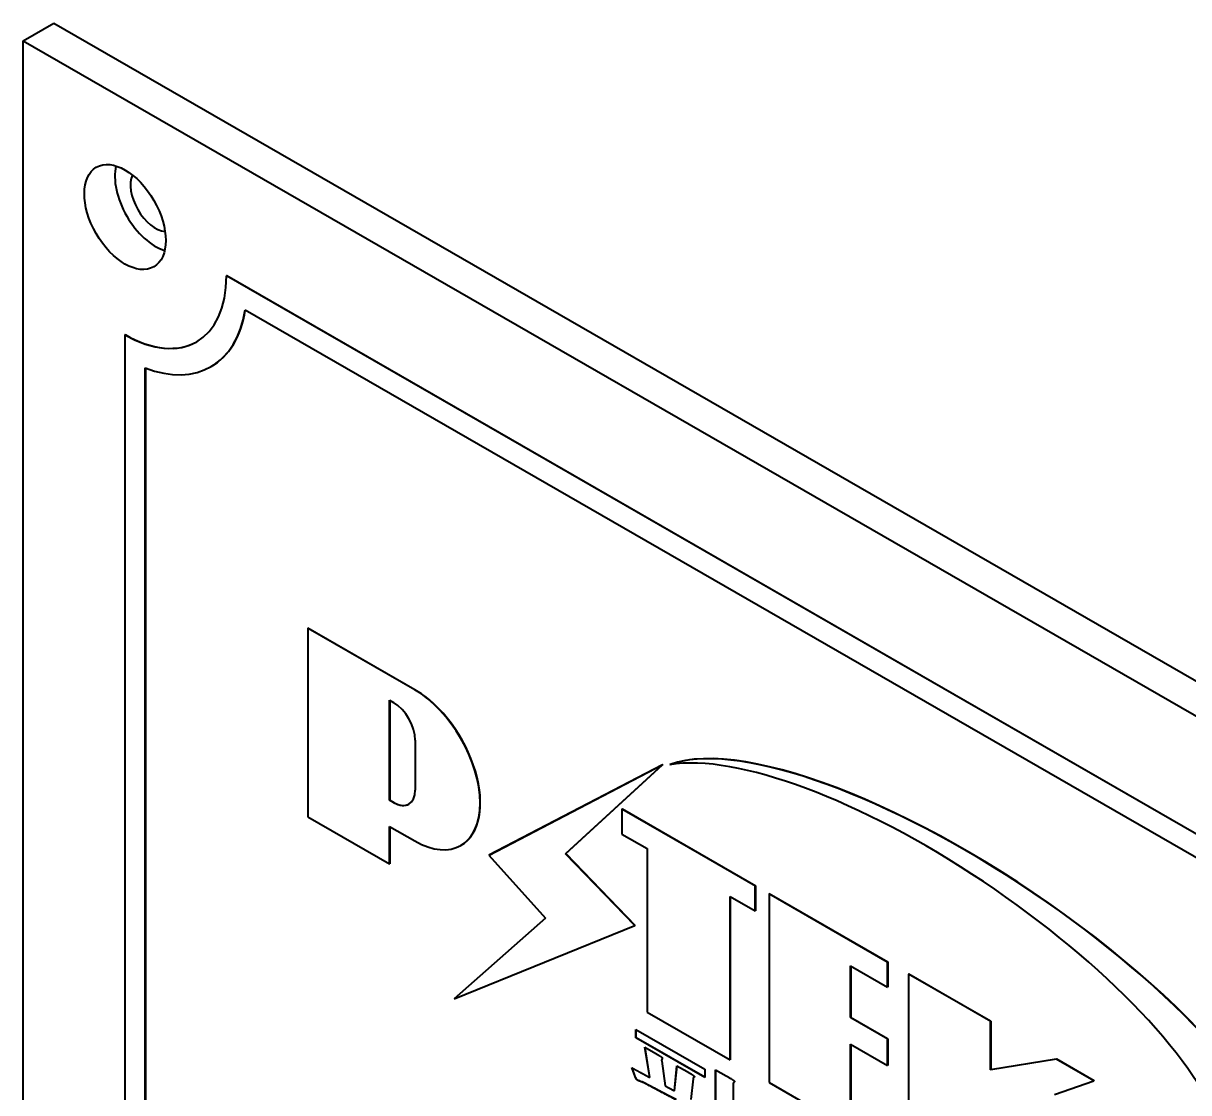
# Model space of a CAD drawing. Header units: millimetres. Extents: x 0 to 4756, y 0 to 3364.
# Drawn here: x 3925.43 to 3945.69, y 2698.96 to 2717.55 of the extents above; entities that cross this region are included whole.
import ezdxf

# ---------------------------------------------------------------- set-up
doc = ezdxf.new("R2010")
doc.units = ezdxf.units.MM
doc.header["$LTSCALE"] = 4
doc.layers.add('가시적인 것(ISO)', color=3, linetype='Continuous', lineweight=40)
doc.layers.add('가시적인 좁은 것(ISO)', color=3, linetype='Continuous', lineweight=35)

msp = doc.modelspace()

# ---------------------------------------------------------------- linework, layer by layer
at = {"layer": '가시적인 것(ISO)'}
for p, q in [((3925.4333, 2717.2422), (3925.9636, 2717.5476)), ((3925.9636, 2717.5476), (3982.5322, 2684.9719)), ((3925.4333, 2717.2422), (3982.0019, 2684.6665)), ((3925.4333, 2668.1894), (3925.4333, 2717.2422)), ((3928.9688, 2713.1624), (3928.9653, 2713.1603)), ((3978.4628, 2684.6566), (3928.9653, 2713.1603)), ((3928.9688, 2713.1624), (3978.4663, 2684.6587)), ((3929.2892, 2712.565), (3978.1389, 2684.4344)), ((3927.2011, 2712.1365), (3927.1975, 2712.1344)), ((3927.1975, 2712.1344), (3927.1975, 2671.2571)), ((3928.6982, 2711.5806), (3928.6946, 2711.5786)), ((3927.5511, 2671.428), (3927.5511, 2711.5564)), ((3927.5546, 2711.555), (3927.5546, 2671.43)), ((3930.3831, 2707.0339), (3930.3795, 2707.0319)), ((3930.3795, 2707.0319), (3930.3795, 2703.7526)), ((3932.2365, 2705.9625), (3930.3795, 2707.0319)), ((3930.3831, 2707.0339), (3932.24, 2705.9645)), ((3931.7977, 2704.0422), (3931.7977, 2705.7806)), ((3931.7977, 2705.7806), (3931.8694, 2705.7393)), ((3931.8012, 2705.7786), (3931.8012, 2704.0442)), ((3932.2453, 2705.0882), (3932.2453, 2704.219)), ((3936.5443, 2704.6592), (3933.526, 2703.0857)), ((3933.5295, 2703.0877), (3936.5478, 2704.6612)), ((3934.858, 2703.1127), (3936.5443, 2704.6592)), ((3936.5478, 2704.6612), (3934.8616, 2703.1147)), ((3936.5478, 2704.6612), (3936.5443, 2704.6592)), ((3936.6743, 2704.6612), (3936.6707, 2704.6592)), ((3931.8012, 2704.0442), (3931.7977, 2704.0422)), ((3931.8694, 2704.0009), (3931.7977, 2704.0422)), ((3931.8012, 2704.0442), (3931.873, 2704.0029)), ((3935.8416, 2703.8906), (3935.838, 2703.8885)), ((3935.838, 2703.8885), (3935.838, 2703.4539)), ((3938.1549, 2702.5543), (3935.838, 2703.8885)), ((3935.8416, 2703.8906), (3938.1584, 2702.5564)), ((3930.3795, 2703.7526), (3931.7977, 2702.9359)), ((3931.7977, 2702.9359), (3931.7977, 2703.5879)), ((3931.7977, 2703.5879), (3932.2365, 2703.3351)), ((3931.8012, 2703.5858), (3931.8012, 2702.938)), ((3935.838, 2703.4539), (3936.2754, 2703.202)), ((3933.0419, 2703.2584), (3933.0384, 2703.2563)), ((3933.5295, 2703.0877), (3933.526, 2703.0857)), ((3933.526, 2703.0857), (3934.5092, 2701.9925)), ((3934.8616, 2703.1147), (3934.858, 2703.1127)), ((3936.0641, 2701.8643), (3934.858, 2703.1127)), ((3934.8616, 2703.1147), (3936.0676, 2701.8663)), ((3936.2754, 2703.202), (3936.2754, 2700.3574)), ((3931.8012, 2702.938), (3931.7977, 2702.9359)), ((3938.1584, 2702.5564), (3938.1549, 2702.5543)), ((3938.1549, 2702.1197), (3938.1549, 2702.5543)), ((3938.1584, 2702.5564), (3938.1584, 2702.1218)), ((3937.7175, 2702.3716), (3938.1549, 2702.1197)), ((3937.7175, 2699.5269), (3937.7175, 2702.3716)), ((3937.721, 2702.3696), (3937.721, 2699.529)), ((3938.3976, 2702.4186), (3938.3941, 2702.4166)), ((3938.3941, 2702.4166), (3938.3941, 2699.1373)), ((3940.4547, 2701.23), (3938.3941, 2702.4166)), ((3938.3976, 2702.4186), (3940.4582, 2701.232)), ((3938.1584, 2702.1218), (3938.1549, 2702.1197)), ((3934.5092, 2701.9925), (3932.9228, 2700.5903)), ((3932.9228, 2700.5903), (3936.0641, 2701.8643)), ((3936.0676, 2701.8663), (3936.0641, 2701.8643)), ((3939.8119, 2701.1655), (3940.4547, 2700.7954)), ((3939.8119, 2700.2638), (3939.8119, 2701.1655)), ((3939.8155, 2701.1635), (3939.8155, 2700.2658)), ((3940.4582, 2701.232), (3940.4547, 2701.23)), ((3940.4547, 2700.7954), (3940.4547, 2701.23)), ((3940.4582, 2701.232), (3940.4582, 2700.7974)), ((3940.8226, 2701.0222), (3940.8191, 2701.0201)), ((3940.8191, 2701.0201), (3940.8191, 2697.7409)), ((3942.2454, 2700.1988), (3940.8191, 2701.0201)), ((3940.8226, 2701.0222), (3942.2489, 2700.2008)), ((3940.4582, 2700.7974), (3940.4547, 2700.7954)), ((3936.2754, 2700.3574), (3937.7175, 2699.5269)), ((3939.8155, 2700.2658), (3939.8119, 2700.2638)), ((3940.4547, 2699.8936), (3939.8119, 2700.2638)), ((3939.8155, 2700.2658), (3940.4582, 2699.8957)), ((3936.0823, 2700.057), (3937.277, 2699.369)), ((3936.0823, 2699.912), (3936.0823, 2700.057)), ((3936.0858, 2699.914), (3936.0858, 2700.055)), ((3942.2489, 2700.2008), (3942.2454, 2700.1988)), ((3942.2454, 2699.3574), (3942.2454, 2700.1988)), ((3942.2489, 2700.2008), (3942.2489, 2699.3595)), ((3936.0858, 2699.914), (3936.0823, 2699.912)), ((3937.277, 2699.224), (3936.0823, 2699.912)), ((3937.277, 2699.2281), (3936.0858, 2699.914)), ((3940.4582, 2699.8957), (3940.4547, 2699.8936)), ((3940.4547, 2699.4321), (3940.4547, 2699.8936)), ((3940.4582, 2699.8957), (3940.4582, 2699.4341)), ((3936.3208, 2699.2219), (3936.2365, 2699.7483)), ((3936.2365, 2699.7483), (3936.4298, 2699.637)), ((3936.3243, 2699.2239), (3936.2407, 2699.7458)), ((3939.8119, 2699.8022), (3940.4547, 2699.4321)), ((3939.8119, 2698.7554), (3939.8119, 2699.8022)), ((3939.8155, 2699.8002), (3939.8155, 2698.7575)), ((3936.5305, 2699.5041), (3936.5881, 2699.075)), ((3936.7506, 2698.9898), (3936.7938, 2699.4274)), ((3936.7541, 2698.9919), (3936.7969, 2699.4256)), ((3936.7938, 2699.4274), (3936.9727, 2699.3244)), ((3937.721, 2699.529), (3937.7175, 2699.5269)), ((3940.4582, 2699.4341), (3940.4547, 2699.4321)), ((3943.3855, 2699.5422), (3942.2454, 2699.3574)), ((3942.2489, 2699.3595), (3943.3891, 2699.5443)), ((3943.3891, 2699.5443), (3943.3855, 2699.5422)), ((3944.038, 2699.1665), (3943.3855, 2699.5422)), ((3943.3891, 2699.5443), (3944.0415, 2699.1685)), ((3936.0658, 2699.2391), (3936.0103, 2699.3935)), ((3936.0693, 2699.2412), (3936.0157, 2699.3904)), ((3936.0693, 2699.2412), (3936.0658, 2699.2391)), ((3936.3243, 2699.2239), (3936.3208, 2699.2219)), ((3937.277, 2699.369), (3937.277, 2699.224)), ((3937.4662, 2698.2163), (3937.4662, 2699.3576)), ((3937.4662, 2699.3576), (3937.6492, 2699.2522)), ((3937.4697, 2698.2184), (3937.4697, 2699.3555)), ((3942.2489, 2699.3595), (3942.2454, 2699.3574)), ((3936.203, 2699.1392), (3936.1995, 2699.1372)), ((3936.2894, 2699.0954), (3936.2858, 2699.0934)), ((3936.5881, 2699.075), (3936.6539, 2699.0419)), ((3936.6539, 2699.0419), (3936.7506, 2698.9898)), ((3937.0755, 2699.2021), (3937.0364, 2698.8407)), ((3937.7705, 2699.1026), (3937.7705, 2698.0411)), ((3938.3941, 2699.1373), (3940.5299, 2697.9074)), ((3943.3534, 2698.9254), (3944.038, 2699.1665)), ((3944.0415, 2699.1685), (3944.038, 2699.1665)), ((3936.7541, 2698.9919), (3936.7506, 2698.9898))]:
    msp.add_line(p, q, dxfattribs=at)
msp.add_ellipse((3927.2011, 2714.1803), major_axis=(-0.499, 0.8666), ratio=0.5780931, dxfattribs=at)
for centre, major_axis, ratio, start_param, end_param in [((3927.7314, 2714.4857), (0.499, -0.8666), 0.5780931, 3.6993769, 5.7254011), ((3927.7314, 2714.4857), (-0.3068, 0.5327), 0.5780931, 0.393111, 2.7484817), ((3927.1975, 2714.1783), (1.2476, -2.1665), 0.5780931, 5.4997209, 7.0705172), ((3927.1975, 2714.1783), (1.4971, -2.5998), 0.5780931, 5.6671689, 6.9030691), ((3927.2011, 2714.1803), (1.4971, -2.5998), 0.5780931, 0, 0.6181998), ((3927.2011, 2714.1803), (1.2476, -2.1665), 0.5780931, 5.4997209, 6.2817738), ((3932.2365, 2704.6488), (0.8019, -1.3925), 0.5780931, 5.4997209, 8.6413135), ((3932.24, 2704.6509), (0.8019, -1.3925), 0.5780931, 0, 2.3581282), ((3931.8694, 2705.3047), (0.2653, -0.4607), 0.5780931, 0.7873319, 2.3581282), ((3941.789, 2700.6023), (-5.5334, 3.7466), 0.327963, 2.9832358, 6.0561202), ((3941.7854, 2700.6003), (-5.5334, 3.7466), 0.327963, 2.1647659, 6.0561202), ((3941.1115, 2700.7831), (5.1164, -3.5026), 0.3375041, 5.4859141, 9.0888644), ((3931.8694, 2704.4355), (0.2653, -0.4607), 0.5780931, 5.4997209, 7.0705172), ((3931.873, 2704.4375), (0.2653, -0.4607), 0.5780931, 5.4997209, 6.2765472)]:
    msp.add_ellipse(centre, major_axis=major_axis, ratio=ratio, start_param=start_param, end_param=end_param, dxfattribs=at)
for points in [[(3936.4298, 2699.637), (3936.5141, 2699.5884), (3936.5326, 2699.5718)], [(3936.5285, 2699.5314), (3936.5264, 2699.5195), (3936.5305, 2699.5041)], [(3936.5367, 2699.5469), (3936.5305, 2699.5374), (3936.5285, 2699.5314)], [(3936.5326, 2699.5718), (3936.5449, 2699.56), (3936.5367, 2699.5469)], [(3936.0103, 2699.3935), (3936.074, 2699.3568), (3936.1625, 2699.3083)], [(3936.0946, 2699.1857), (3936.0823, 2699.1975), (3936.0658, 2699.2391)], [(3936.1625, 2699.3083), (3936.2221, 2699.2763), (3936.3208, 2699.2219)], [(3936.9727, 2699.3244), (3937.0714, 2699.2675), (3937.0919, 2699.2474)], [(3937.0796, 2699.2164), (3937.0755, 2699.2105), (3937.0755, 2699.2021)], [(3937.0899, 2699.2248), (3937.0837, 2699.2188), (3937.0796, 2699.2164)], [(3937.0919, 2699.2474), (3937.1063, 2699.2343), (3937.0899, 2699.2248)], [(3937.6492, 2699.2522), (3937.7623, 2699.187), (3937.7849, 2699.1681)], [(3936.1439, 2699.1596), (3936.1069, 2699.1738), (3936.0946, 2699.1857)], [(3936.1995, 2699.1372), (3936.1768, 2699.1466), (3936.1439, 2699.1596)], [(3936.2858, 2699.0934), (3936.2406, 2699.1183), (3936.1995, 2699.1372)], [(3936.7855, 2698.8318), (3936.4976, 2698.9821), (3936.2858, 2699.0934)], [(3937.7767, 2699.1276), (3937.7705, 2699.1169), (3937.7705, 2699.1026)], [(3937.787, 2699.1419), (3937.7788, 2699.1336), (3937.7767, 2699.1276)], [(3937.7849, 2699.1681), (3937.8014, 2699.1538), (3937.787, 2699.1419)]]:
    msp.add_open_spline(points, degree=2, dxfattribs=at)
for points, knots in [([(3936.0981, 2699.1877), (3936.0958, 2699.1899), (3936.0936, 2699.1927), (3936.0892, 2699.1991), (3936.0868, 2699.2031), (3936.079, 2699.2176), (3936.0737, 2699.2302), (3936.0693, 2699.2412)], [-0.011855635, -0.011855635, -0.011855635, -0.011855635, -0.009812973, -0.009812973, -0.00718462, -0.00718462, 0, 0, 0, 0]), ([(3936.1475, 2699.1617), (3936.1325, 2699.1674), (3936.1178, 2699.1739), (3936.1041, 2699.1828), (3936.1008, 2699.1851), (3936.0981, 2699.1877)], [-0.01024288, -0.01024288, -0.01024288, -0.01024288, -0.002403243, -0.002403243, 0, 0, 0, 0]), ([(3936.203, 2699.1392), (3936.1947, 2699.1427), (3936.1861, 2699.1462), (3936.1678, 2699.1536), (3936.1575, 2699.1577), (3936.1475, 2699.1617)], [-0.015691909, -0.015691909, -0.015691909, -0.015691909, -0.008596692, -0.008596692, 0, 0, 0, 0]), ([(3936.2894, 2699.0954), (3936.2746, 2699.1035), (3936.2599, 2699.1113), (3936.2311, 2699.1259), (3936.217, 2699.1328), (3936.203, 2699.1392)], [-0.02446534, -0.02446534, -0.02446534, -0.02446534, -0.011955556, -0.011955556, 0, 0, 0, 0]), ([(3936.7891, 2698.8338), (3936.7, 2698.8803), (3936.6093, 2698.9278), (3936.4439, 2699.0143), (3936.3657, 2699.0553), (3936.2894, 2699.0954)], [-0.14049346, -0.14049346, -0.14049346, -0.14049346, -0.06480552, -0.06480552, 0, 0, 0, 0])]:
    msp.add_open_spline(points, degree=3, knots=knots, dxfattribs=at)
at = {"layer": '가시적인 좁은 것(ISO)'}
for p, q in [((3932.24, 2705.9645), (3932.2365, 2705.9625)), ((3931.873, 2704.0029), (3931.8694, 2704.0009)), ((3936.0981, 2699.1877), (3936.0946, 2699.1857)), ((3936.1475, 2699.1617), (3936.1439, 2699.1596))]:
    msp.add_line(p, q, dxfattribs=at)

doc.saveas('drawing.dxf')
